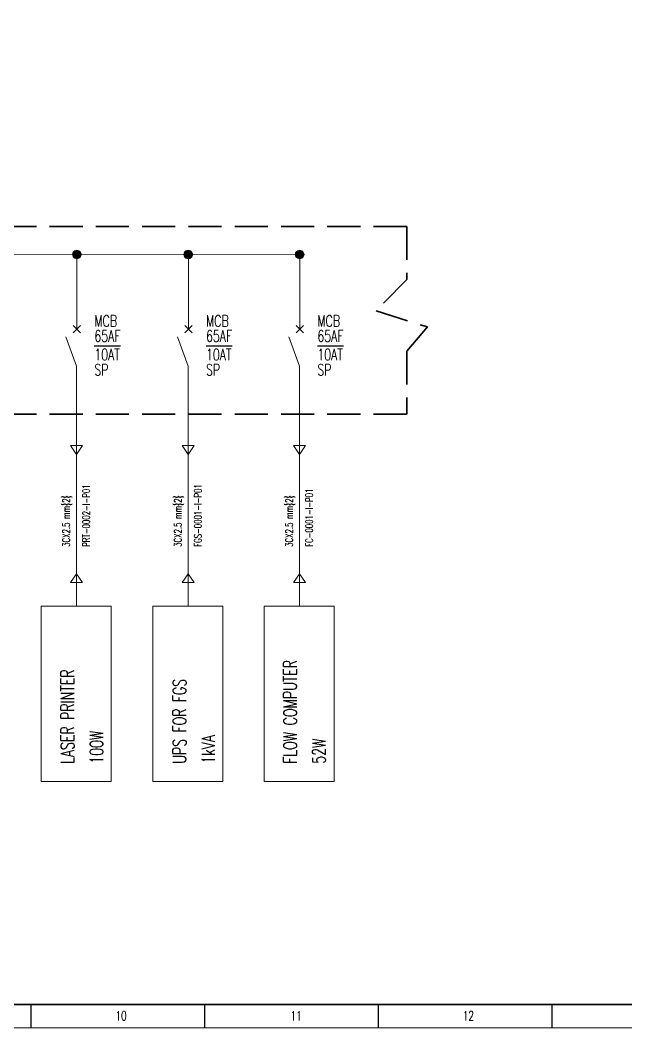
# Model space of a CAD drawing. Header units: millimetres. Extents: x 9457918 to 13593166, y 4220846 to 4815071.
# Drawn here: x 9927343 to 10110554, y 4220846 to 4525796 of the extents above; entities that cross this region are included whole.
import ezdxf

# ---------------------------------------------------------------- set-up
doc = ezdxf.new("R2010")
doc.units = ezdxf.units.MM
doc.linetypes.add('DASH', pattern=[0.35, 0.25, -0.1])
for name, color, linetype in [('Label', 7, 'Continuous'), ('Layer 1', 7, 'Continuous'), ('LGT1', 7, 'Continuous')]:
    doc.layers.add(name, color=color, linetype=linetype)
doc.styles.add('HZTXT', font='simplexs.shx', dxfattribs={"width": 0.7, "bigfont": 'hztxt.shx'})
doc.styles.add('TEG BORDER', font='txt_qlt.shx', dxfattribs={"width": 0.7, "bigfont": 'hztxt.shx'})

# ---------------------------------------------------------------- blocks, each defined once
blk = doc.blocks.new('TEG BORDER A2')
at = {"linetype": 'Continuous'}
blk.add_line((5, 5), (489, 5), dxfattribs=at)
for p, q in [((334.12, 0), (334.12, 5)), ((371.25, 0), (371.25, 5)), ((408.37, 0), (408.37, 5)), ((445.5, 0), (445.5, 5))]:
    blk.add_line(p, q)
at = {"color": 5, "lineweight": 15}
blk.add_lwpolyline([(0, 420), (594, 420), (594, 0), (0, 0)], close=True, dxfattribs=at)
blk.add_lwpolyline([(5, 415), (589, 415), (589, 5), (5, 5)], close=True)
at = {"char_height": 2, "width": 2, "attachment_point": 7, "style": 'TEG BORDER'}
for s, insert in [('\\pi2.2204e-016;10', (352.17, 1.59)), ('\\pi0.3;11', (389.3, 1.59)), ('\\pi2.2204e-016;12', (426.42, 1.59))]:
    blk.add_mtext(s, dxfattribs=dict(at, insert=insert))

msp = doc.modelspace()

# ---------------------------------------------------------------- hatches: boundary and pattern name
at = {"layer": 'Layer 1'}
for points in [[(9943403, 4455595), (9943190, 4454955), (9944468, 4454955)], [(9943829, 4456021), (9943403, 4455595), (9944468, 4454955)], [(9944468, 4456235), (9943829, 4456021), (9944468, 4454955)], [(9945108, 4456021), (9944468, 4456235), (9944468, 4454955)], [(9945641, 4455595), (9945108, 4456021), (9944468, 4454955)], [(9945854, 4454955), (9945641, 4455595), (9944468, 4454955)], [(9977079, 4455595), (9976866, 4454849), (9978251, 4454849)], [(9977505, 4456021), (9977079, 4455595), (9978251, 4454849)], [(9978251, 4456235), (9977505, 4456021), (9978251, 4454849)], [(9978890, 4456021), (9978251, 4456235), (9978251, 4454849)], [(9979317, 4455595), (9978890, 4456021), (9978251, 4454849)], [(9979530, 4454849), (9979317, 4455595), (9978251, 4454849)], [(10010755, 4455595), (10010542, 4454849), (10011927, 4454849)], [(10011288, 4456021), (10010755, 4455595), (10011927, 4454849)], [(10011927, 4456235), (10011288, 4456021), (10011927, 4454849)], [(10012567, 4456021), (10011927, 4456235), (10011927, 4454849)], [(10012993, 4455595), (10012567, 4456021), (10011927, 4454849)], [(10013206, 4454849), (10012993, 4455595), (10011927, 4454849)], [(9943190, 4454955), (9943403, 4454209), (9944468, 4454955)], [(9943403, 4454209), (9943829, 4453783), (9944468, 4454955)], [(9943829, 4453783), (9944468, 4453570), (9944468, 4454955)], [(9944468, 4453570), (9945108, 4453783), (9944468, 4454955)], [(9945108, 4453783), (9945641, 4454209), (9944468, 4454955)], [(9945641, 4454209), (9945854, 4454955), (9944468, 4454955)], [(9976866, 4454849), (9977079, 4454209), (9978251, 4454849)], [(9977079, 4454209), (9977505, 4453783), (9978251, 4454849)], [(9977505, 4453783), (9978251, 4453570), (9978251, 4454849)], [(9978251, 4453570), (9978890, 4453783), (9978251, 4454849)], [(9978890, 4453783), (9979317, 4454209), (9978251, 4454849)], [(9979317, 4454209), (9979530, 4454849), (9978251, 4454849)], [(10010542, 4454849), (10010755, 4454209), (10011927, 4454849)], [(10010755, 4454209), (10011288, 4453783), (10011927, 4454849)], [(10011288, 4453783), (10011927, 4453570), (10011927, 4454849)], [(10011927, 4453570), (10012567, 4453783), (10011927, 4454849)], [(10012567, 4453783), (10012993, 4454209), (10011927, 4454849)], [(10012993, 4454209), (10013206, 4454849), (10011927, 4454849)]]:
    msp.add_hatch(color=0, dxfattribs=at).paths.add_polyline_path(points)

# ---------------------------------------------------------------- linework, layer by layer
at = {"color": 0, "linetype": 'DASH', "lineweight": 35, "ltscale": 40000}
for p, q in [((10044257, 4463313), (9623436, 4463403)), ((10044257, 4406525), (9623436, 4406601))]:
    msp.add_line(p, q, dxfattribs=at)
at = {"color": 0, "lineweight": 20}
msp.add_line((9640637, 4454849), (10011878, 4454939), dxfattribs=at)
at = {"color": 0, "lineweight": -3}
for p, q in [((9949777, 4427279), (9957718, 4427279)), ((9983559, 4427279), (9991501, 4427279)), ((10017235, 4427279), (10025177, 4427279))]:
    msp.add_line(p, q, dxfattribs=at)
at = {"color": 0, "linetype": 'DASH', "lineweight": 35, "ltscale": 40000}
msp.add_lwpolyline([(10044257, 4463313), (10044257, 4447328), (10034986, 4437843), (10050545, 4432940), (10044257, 4425587), (10044257, 4406511)], dxfattribs=at)
at = {"color": 0, "lineweight": 20}
for points in [[(9944415, 4421120), (9944415, 4348439)], [(9978198, 4421120), (9978198, 4348439)], [(10011874, 4421120), (10011874, 4348439)], [(9946227, 4397035), (9942604, 4397035), (9944415, 4394371), (9946227, 4397035)], [(9980009, 4397035), (9976386, 4397035), (9978198, 4394371), (9980009, 4397035)], [(10013685, 4397035), (10010062, 4397035), (10011874, 4394371), (10013685, 4397035)], [(9946227, 4355579), (9942604, 4355579), (9944415, 4358243), (9946227, 4355579)], [(9980009, 4355579), (9976386, 4355579), (9978198, 4358243), (9980009, 4355579)], [(10013685, 4355579), (10010062, 4355579), (10011874, 4358243), (10013685, 4355579)]]:
    msp.add_lwpolyline(points, dxfattribs=at)
at = {"layer": 'Layer 1', "color": 0, "lineweight": 0}
for points in [[(9943403, 4455595), (9943190, 4454955), (9944468, 4454955), (9943403, 4455595)], [(9943829, 4456021), (9943403, 4455595), (9944468, 4454955), (9943829, 4456021)], [(9944468, 4456235), (9943829, 4456021), (9944468, 4454955), (9944468, 4456235)], [(9945108, 4456021), (9944468, 4456235), (9944468, 4454955), (9945108, 4456021)], [(9945641, 4455595), (9945108, 4456021), (9944468, 4454955), (9945641, 4455595)], [(9945854, 4454955), (9945641, 4455595), (9944468, 4454955), (9945854, 4454955)], [(9977079, 4455595), (9976866, 4454849), (9978251, 4454849), (9977079, 4455595)], [(9977505, 4456021), (9977079, 4455595), (9978251, 4454849), (9977505, 4456021)], [(9978251, 4456235), (9977505, 4456021), (9978251, 4454849), (9978251, 4456235)], [(9978890, 4456021), (9978251, 4456235), (9978251, 4454849), (9978890, 4456021)], [(9979317, 4455595), (9978890, 4456021), (9978251, 4454849), (9979317, 4455595)], [(9979530, 4454849), (9979317, 4455595), (9978251, 4454849), (9979530, 4454849)], [(10010755, 4455595), (10010542, 4454849), (10011927, 4454849), (10010755, 4455595)], [(10011288, 4456021), (10010755, 4455595), (10011927, 4454849), (10011288, 4456021)], [(10011927, 4456235), (10011288, 4456021), (10011927, 4454849), (10011927, 4456235)], [(10012567, 4456021), (10011927, 4456235), (10011927, 4454849), (10012567, 4456021)], [(10012993, 4455595), (10012567, 4456021), (10011927, 4454849), (10012993, 4455595)], [(10013206, 4454849), (10012993, 4455595), (10011927, 4454849), (10013206, 4454849)], [(9943190, 4454955), (9943403, 4454209), (9944468, 4454955), (9943190, 4454955)], [(9943403, 4454209), (9943829, 4453783), (9944468, 4454955), (9943403, 4454209)], [(9943829, 4453783), (9944468, 4453570), (9944468, 4454955), (9943829, 4453783)], [(9944468, 4453570), (9945108, 4453783), (9944468, 4454955), (9944468, 4453570)], [(9945108, 4453783), (9945641, 4454209), (9944468, 4454955), (9945108, 4453783)], [(9945641, 4454209), (9945854, 4454955), (9944468, 4454955), (9945641, 4454209)], [(9976866, 4454849), (9977079, 4454209), (9978251, 4454849), (9976866, 4454849)], [(9977079, 4454209), (9977505, 4453783), (9978251, 4454849), (9977079, 4454209)], [(9977505, 4453783), (9978251, 4453570), (9978251, 4454849), (9977505, 4453783)], [(9978251, 4453570), (9978890, 4453783), (9978251, 4454849), (9978251, 4453570)], [(9978890, 4453783), (9979317, 4454209), (9978251, 4454849), (9978890, 4453783)], [(9979317, 4454209), (9979530, 4454849), (9978251, 4454849), (9979317, 4454209)], [(10010542, 4454849), (10010755, 4454209), (10011927, 4454849), (10010542, 4454849)], [(10010755, 4454209), (10011288, 4453783), (10011927, 4454849), (10010755, 4454209)], [(10011288, 4453783), (10011927, 4453570), (10011927, 4454849), (10011288, 4453783)], [(10011927, 4453570), (10012567, 4453783), (10011927, 4454849), (10011927, 4453570)], [(10012567, 4453783), (10012993, 4454209), (10011927, 4454849), (10012567, 4453783)], [(10012993, 4454209), (10013206, 4454849), (10011927, 4454849), (10012993, 4454209)]]:
    msp.add_lwpolyline(points, dxfattribs=at)
at = {"layer": 'Layer 1', "color": 0, "lineweight": 5}
for points in [[(9944468, 4454849), (9944468, 4432256)], [(9978251, 4454849), (9978251, 4432256)], [(10011927, 4454849), (10011927, 4432256)], [(9945587, 4433375), (9943349, 4431137)], [(9943349, 4433375), (9945587, 4431137)], [(9979370, 4433375), (9977132, 4431137)], [(9977132, 4433375), (9979370, 4431137)], [(10013046, 4433375), (10010808, 4431137)], [(10010808, 4433375), (10013046, 4431137)], [(9941111, 4429965), (9944415, 4421120), (9944415, 4421120)], [(9974894, 4429965), (9978198, 4421120), (9978198, 4421120)], [(10008570, 4429965), (10011874, 4421120), (10011874, 4421120)], [(9933652, 4295367), (9954859, 4295367), (9954859, 4348439), (9933652, 4348439), (9933652, 4295367)], [(9967434, 4295367), (9988642, 4295367), (9988642, 4348439), (9967434, 4348439), (9967434, 4295367)], [(10001110, 4295367), (10022318, 4295367), (10022318, 4348439), (10001110, 4348439), (10001110, 4295367)]]:
    msp.add_lwpolyline(points, dxfattribs=at)

# ---------------------------------------------------------------- block references
at = {"xscale": 1414.822142748791, "yscale": 1414.822142748791, "zscale": 1414.822142748791}
msp.add_blockref('TEG BORDER A2', (9457918, 4220846), dxfattribs=at)

# ---------------------------------------------------------------- texts
at = {"layer": 'Label', "color": 0, "lineweight": -3, "style": 'HZTXT', "width": 0.7}
for p in [(9949777, 4428494), (9983559, 4428494), (10017235, 4428494)]:
    msp.add_text('65AF', height=3473.5, dxfattribs=at).set_placement(p)
at = {"layer": 'LGT1', "color": 0, "lineweight": -3, "style": 'HZTXT', "width": 0.7}
for s, p in [('MCB', (9949777, 4433041)), ('MCB', (9983559, 4433041)), ('MCB', (10017235, 4433041)), ('10AT', (9949777, 4422864)), ('10AT', (9983559, 4422864)), ('10AT', (10017235, 4422864)), ('SP', (9949777, 4418248)), ('SP', (9983559, 4418248)), ('SP', (10017235, 4418248))]:
    msp.add_text(s, height=3473.5, dxfattribs=at).set_placement(p)
at = {"layer": 'LGT1', "lineweight": -3, "style": 'HZTXT', "width": 0.7}
for s, p in [('PRT-0002-I-P01', (9948434, 4366410)), ('FGS-0001-I-P01', (9982217, 4366410)), ('FC-0001-I-P01', (10015893, 4366410))]:
    msp.add_text(s, height=2208.37, rotation=90, dxfattribs=at).set_placement(p)
at = {"layer": 'LGT1', "color": 0, "lineweight": -3, "style": 'HZTXT', "width": 0.7}
for p in [(9942365, 4366410), (9976147, 4366410), (10009823, 4366410), (10009823, 4366410)]:
    msp.add_text('3CX2.5 mm{2}', height=2208.37, rotation=90, dxfattribs=at).set_placement(p)
at = {"layer": 'LGT1', "color": 7, "lineweight": -3, "style": 'HZTXT', "width": 0.7}
for s, height, p in [('FLOW COMPUTER', 3979.19, (10010989, 4300785)), ('LASER PRINTER', 3979.19, (9943675, 4300785)), ('UPS FOR FGS', 3979.19, (9977526, 4300785)), ('100W', 3979.2, (9952412, 4300785)), ('1kVA', 3979.2, (9986263, 4300785)), ('52W', 3979.2, (10019725, 4300785))]:
    msp.add_text(s, height=height, rotation=90, dxfattribs=at).set_placement(p)

doc.saveas('drawing.dxf')
